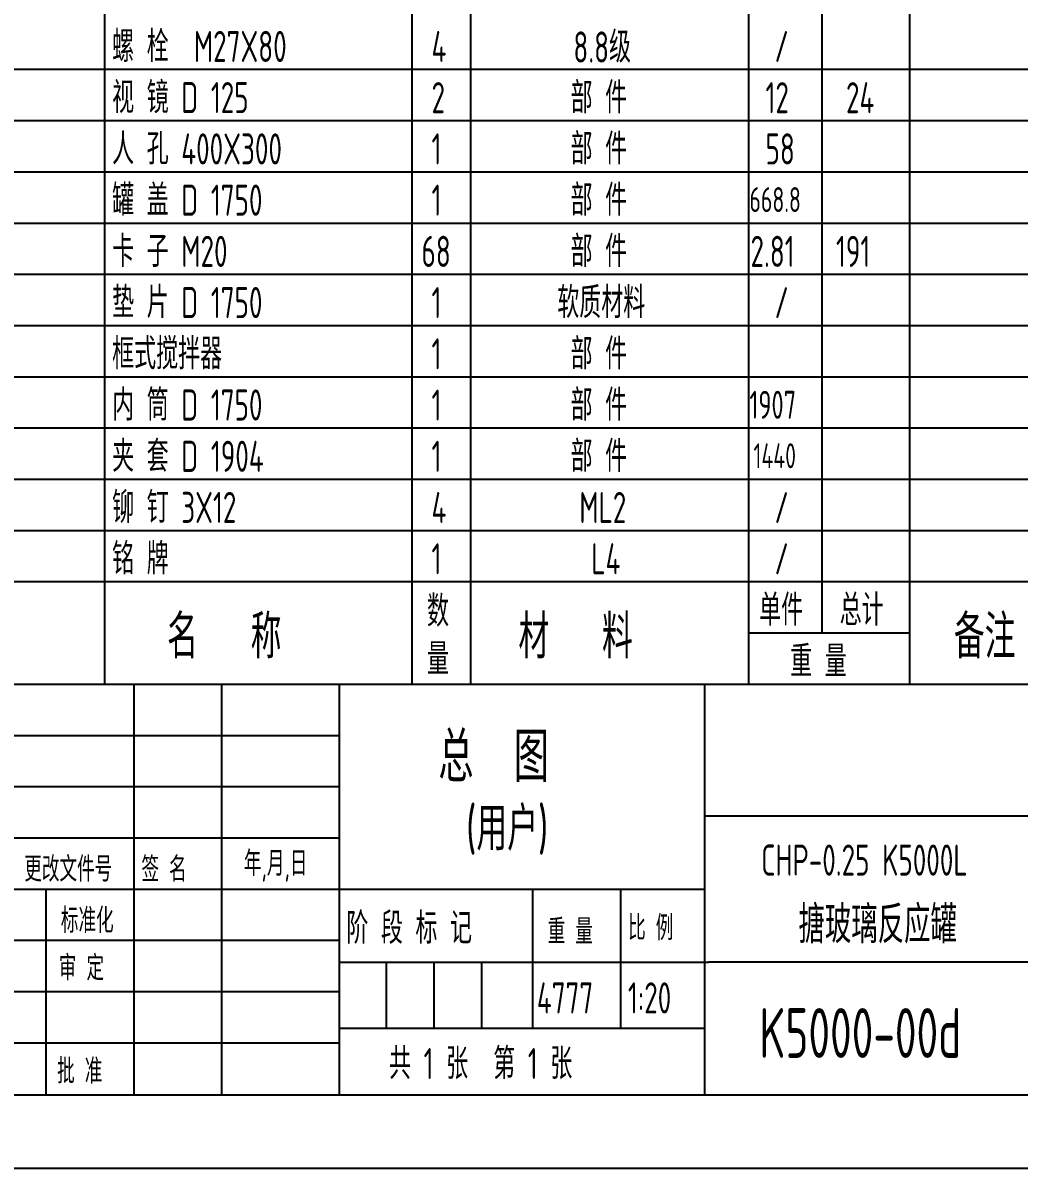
# Model space of a CAD drawing. Extents: x 231 to 66067, y -1596 to 5236.
# Drawn here: x 497.7 to 633.9, y -1596 to -1439.6 of the extents above; entities that cross this region are included whole.
import ezdxf

# ---------------------------------------------------------------- set-up
doc = ezdxf.new("R2010")
doc.units = 0
for name, color, linetype in [('1', 8, 'CONTINUOUS'), ('12', 134, 'CONTINUOUS'), ('2', 8, 'CONTINUOUS')]:
    doc.layers.add(name, color=color, linetype=linetype)
doc.styles.get("Standard").update_dxf_attribs({"font": 'isocp.shx', "width": 0.707, "bigfont": 'hztxt.shx'})

msp = doc.modelspace()

# ---------------------------------------------------------------- linework, layer by layer
at = {"layer": '1'}
for p, q in [((508.94, -1529.9), (508.94, -1368.9)), ((550.94, -1529.9), (550.94, -1368.9)), ((558.94, -1529.9), (558.94, -1368.9)), ((596.94, -1529.9), (596.94, -1368.9)), ((618.94, -1529.9), (618.94, -1368.9)), ((460.94, -1515.9), (640.94, -1515.9)), ((460.94, -1529.9), (640.94, -1529.9)), ((512.94, -1558.4), (512.94, -1529.9)), ((524.94, -1560.9), (524.94, -1529.9)), ((540.94, -1529.9), (540.94, -1586.03)), ((590.94, -1586.03), (590.94, -1529.9)), ((590.94, -1547.9), (640.94, -1547.9)), ((460.94, -1550.9), (540.94, -1550.9)), ((460.94, -1557.9), (590.94, -1557.9)), ((500.94, -1585.9), (500.94, -1557.9)), ((512.94, -1585.9), (512.94, -1558.4)), ((524.94, -1585.9), (524.94, -1558.4)), ((567.44, -1576.9), (567.44, -1557.9)), ((579.44, -1576.9), (579.44, -1557.9)), ((540.94, -1567.9), (591.44, -1567.9)), ((640.94, -1567.9), (591.44, -1567.9)), ((540.94, -1576.9), (590.94, -1576.9)), ((256, -1586.03), (641, -1586.03))]:
    msp.add_line(p, q, dxfattribs=at)
at = {"layer": '12'}
for p, q in [((460.94, -1536.9), (540.94, -1536.9)), ((460.94, -1543.9), (540.94, -1543.9)), ((460.94, -1564.9), (540.94, -1564.9)), ((547.44, -1576.9), (547.44, -1567.9)), ((553.94, -1576.9), (553.94, -1567.9)), ((560.44, -1576.9), (560.44, -1567.9)), ((460.94, -1571.9), (540.94, -1571.9)), ((460.94, -1578.9), (540.94, -1578.9)), ((231, -1596.03), (651, -1596.03))]:
    msp.add_line(p, q, dxfattribs=at)
at = {"layer": '2'}
for p, q in [((606.94, -1522.9), (606.94, -1368.9)), ((460.94, -1445.9), (640.94, -1445.9)), ((460.94, -1452.9), (640.94, -1452.9)), ((460.94, -1459.9), (640.94, -1459.9)), ((460.94, -1466.9), (640.94, -1466.9)), ((460.94, -1473.9), (640.94, -1473.9)), ((460.94, -1480.9), (640.94, -1480.9)), ((460.94, -1487.9), (640.94, -1487.9)), ((460.94, -1487.9), (640.94, -1487.9)), ((460.94, -1494.9), (640.94, -1494.9)), ((460.94, -1501.9), (640.94, -1501.9)), ((460.94, -1508.9), (640.94, -1508.9)), ((596.94, -1522.9), (618.94, -1522.9))]:
    msp.add_line(p, q, dxfattribs=at)

# ---------------------------------------------------------------- texts
at = {"layer": '12', "width": 65536, "attachment_point": 7}
for s, insert, char_height in [('更改文件号', (497.94, -1556.9), 3.4), ('签 名', (513.94, -1556.9), 3.4), ('年,月,日', (527.94, -1556.9), 3.4), ('标准化', (502.94, -1563.9), 3.4), ('阶 段 标 记', (541.94, -1565.4), 4.25), ('比 例', (580.44, -1564.9), 3.4), ('重 量', (569.44, -1565.4), 3.4), ('审 定', (502.65, -1570.4), 3.4), ('共 1 张  第 1 张', (547.78, -1583.9), 4.25), ('批 准', (502.42, -1584.48), 3.4)]:
    msp.add_mtext(s, dxfattribs=dict(at, insert=insert, char_height=char_height))
at = {"layer": '2', "width": 65536, "attachment_point": 7}
for s, insert, char_height in [('螺 栓  M27X80', (509.94, -1444.9), 4.25), ('4', (553.58, -1444.9), 4.25), ('8.8级', (572.96, -1444.99), 4.25), ('/', (600.44, -1444.9), 4.25), ('视 镜 D 125', (509.94, -1451.9), 4.25), ('部 件', (572.58, -1451.9), 4.25), ('2', (553.58, -1451.9), 4.25), ('12', (599.21, -1451.9), 4.25), ('24', (610.21, -1451.9), 4.25), ('人 孔 400X300', (509.94, -1458.9), 4.25), ('1', (553.58, -1458.9), 4.25), ('部 件', (572.58, -1458.9), 4.25), ('58', (599.21, -1458.9), 4.25), ('罐 盖 D 1750', (509.94, -1465.9), 4.25), ('部 件', (572.58, -1465.9), 4.25), ('1', (553.58, -1465.9), 4.25), ('668.8', (597.02, -1465.4), 3.4), ('卡 子 M20', (509.94, -1472.9), 4.25), ('68', (552.21, -1472.9), 4.25), ('部 件', (572.58, -1472.9), 4.25), ('2.81', (597.16, -1472.9), 4.25), ('191', (608.84, -1472.9), 4.25), ('垫 片 D 1750', (509.94, -1479.9), 4.25), ('软质材料', (570.76, -1479.9), 4.25), ('1', (553.58, -1479.9), 4.25), ('/', (600.44, -1479.9), 4.25), ('框式搅拌器', (509.94, -1486.9), 4.25), ('1', (553.58, -1486.9), 4.25), ('部 件', (572.58, -1486.9), 4.25), ('内 筒 D 1750', (509.94, -1493.9), 4.25), ('部 件', (572.58, -1493.9), 4.25), ('1', (553.58, -1493.9), 4.25), ('1907', (597.02, -1493.65), 3.825), ('夹 套 D 1904', (509.94, -1500.9), 4.25), ('1', (553.58, -1500.9), 4.25), ('部 件', (572.58, -1500.9), 4.25), ('1440', (597.57, -1500.4), 3.4), ('铆 钉 3X12', (509.94, -1507.9), 4.25), ('4', (553.58, -1507.9), 4.25), ('ML2', (573.77, -1507.9), 4.25), ('/', (600.44, -1507.9), 4.25), ('铭 牌', (509.94, -1514.9), 4.25), ('1', (553.58, -1514.9), 4.25), ('L4', (575.41, -1514.9), 4.25), ('/', (600.44, -1514.9), 4.25), ('数', (552.96, -1522.07), 4.25), ('单件', (598.35, -1521.9), 4.25), ('总计', (609.35, -1521.9), 4.25), ('名   称', (517.45, -1526.4), 5.95), ('材   料', (565.45, -1526.4), 5.95), ('备注', (624.95, -1526.4), 5.95), ('量', (552.96, -1528.6), 4.25), ('重 量', (602.58, -1528.9), 4.25), ('总  图', (554.51, -1543.26), 6.8), ('(用户)', (558.3, -1553.22), 5.95), ('CHP-0.25 K5000L', (598.63, -1556.07), 4.25), ('搪玻璃反应罐', (603.72, -1565.35), 5.1), ('4777', (567.97, -1574.9), 4.25), ('1:20', (580.41, -1574.9), 4.25), ('K5000-00d', (598.36, -1580.97), 6.8)]:
    msp.add_mtext(s, dxfattribs=dict(at, insert=insert, char_height=char_height))

doc.saveas('drawing.dxf')
